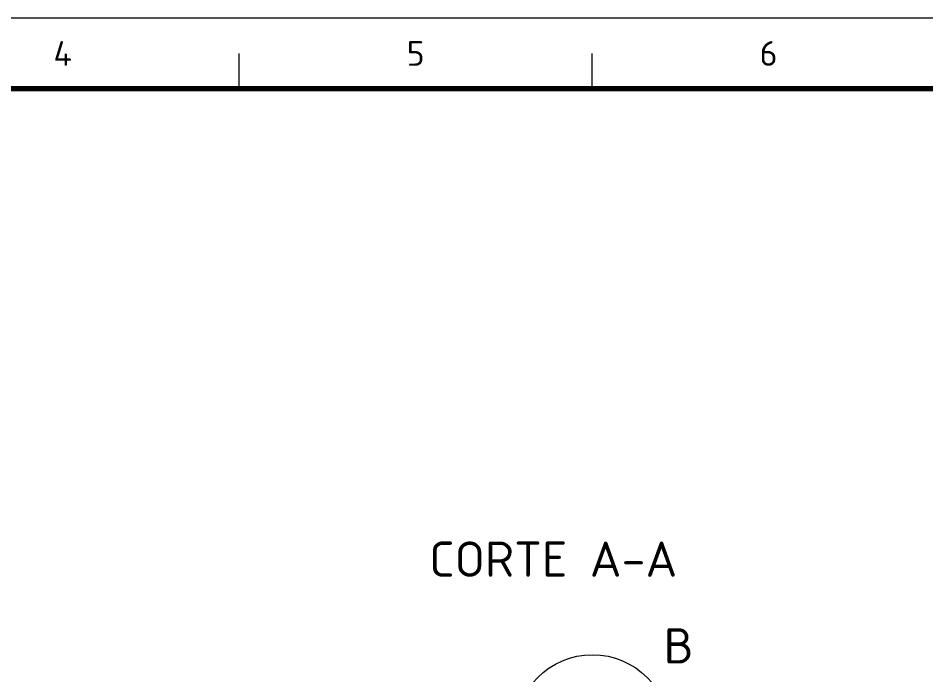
# Model space of a CAD drawing. Header units: millimetres. Extents: x 0 to 1554, y 0 to 420.
# Drawn here: x 165.7 to 294.3, y 327 to 420 of the extents above; entities that cross this region are included whole.
import ezdxf
from ezdxf.enums import TextEntityAlignment as Align

# ---------------------------------------------------------------- set-up
doc = ezdxf.new("R2010")
doc.units = ezdxf.units.MM
for name, color, linetype, lineweight in [('06-TEXTO', 7, 'CONTINUOUS', 25), ('07-RECUADRO', 7, 'CONTINUOUS', 70), ('08-FINA', 5, 'CONTINUOUS', 18)]:
    doc.layers.add(name, color=color, linetype=linetype, lineweight=lineweight)
doc.styles.add('ISO3098', font='isocpeur.ttf')

msp = doc.modelspace()

# ---------------------------------------------------------------- linework, layer by layer
at = {"layer": '07-RECUADRO'}
msp.add_lwpolyline([(25, 10), (584, 10), (584, 410), (25, 410)], close=True, dxfattribs=at)
at = {"layer": '08-FINA'}
for p, q in [((197, 410), (197, 415)), ((247, 410), (247, 415))]:
    msp.add_line(p, q, dxfattribs=at)
msp.add_lwpolyline([(0, 0), (594, 0), (594, 420), (0, 420)], close=True, dxfattribs=at)
msp.add_circle((247.05, 318.875), 10.958, dxfattribs=at)

# ---------------------------------------------------------------- texts
at = {"layer": '06-TEXTO', "style": 'ISO3098'}
for s, height, p in [('4', 3.5, (172, 415)), ('5', 3.5, (222, 415)), ('6', 3.5, (272, 415)), ('CORTE A-A', 5, (241.5, 343.375)), ('B', 5, (259.269, 331.094))]:
    msp.add_text(s, height=height, dxfattribs=at).set_placement(p, align=Align.MIDDLE_CENTER)

doc.saveas('drawing.dxf')
